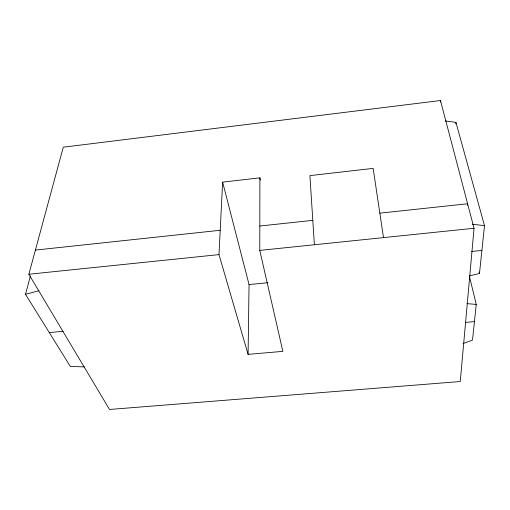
<?xml version="1.0" encoding="UTF-8"?>
<svg xmlns="http://www.w3.org/2000/svg" width="510" height="510" viewBox="0 0 510 510"><rect width="100%" height="100%" fill="white"/><g stroke="black" fill="none" stroke-linecap="round" stroke-linejoin="round"><path stroke-width="0.76" d="M259.775 250.397L259.883 177.837L222.628 182.121L218.988 254.611L248.083 354.373L282.859 351.358L259.775 250.397L474.051 228.263L440.474 100.527L63.291 147.199L28.847 274.246L109.516 409.473L460.256 381.525L474.051 228.263M248.083 354.373L249.052 284.554L222.628 182.121M440.417 102.102L440.474 100.527M455.838 123.968L455.927 122.381L445.166 120.927M467.485 205.332L467.613 203.758L379.842 213.161M469.5 276.618L476.244 304.413L472.509 340.087L463.067 343.587M469.519 275.853L479.483 273.519L484.5 225.656L455.927 122.381M84.38 366.894L70.303 366.422L25.5 294.295L30.434 275.929M25.5 294.295L39.009 290.738M35.394 250.085L220.212 230.278M259.813 226.032L312.796 220.352M28.847 274.246L218.988 254.611M471.686 251.462L481.899 250.448M249.052 284.554L267.884 282.712M49.279 332.577L63.163 331.283M465.228 322.428L474.447 321.612M466.892 303.622L476.244 304.413M472.215 224.196L484.5 225.656M479.094 271.989L479.483 273.519M259.883 177.837L260.368 180.17M383.494 237.615L373.148 168.383L309.914 175.619L314.377 244.755"/></g></svg>
